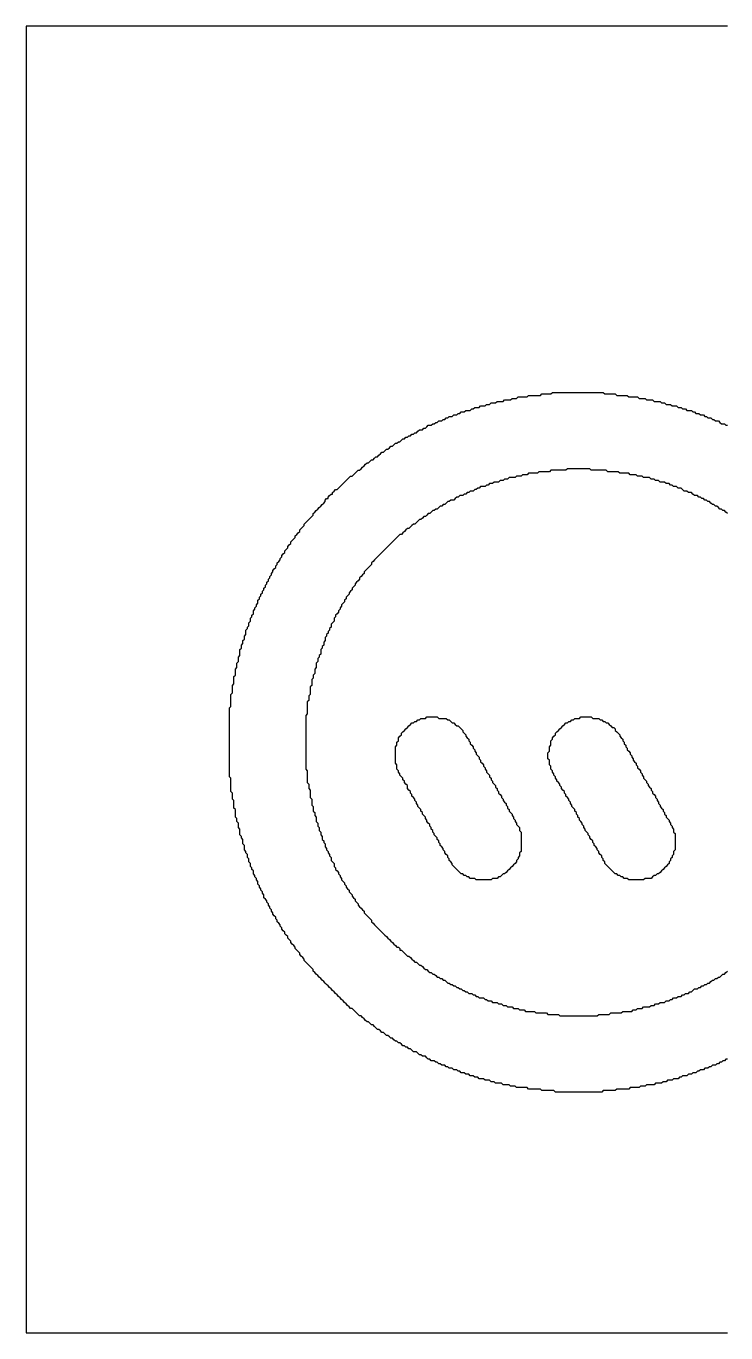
# Model space of a CAD drawing. Header units: metres. Extents: x 0 to 936, y -874 to 0.
# Drawn here: x 0 to 468, y -874 to 0 of the extents above; entities that cross this region are included whole.
import ezdxf

# ---------------------------------------------------------------- set-up
doc = ezdxf.new("R2010")
doc.units = ezdxf.units.M

msp = doc.modelspace()

# ---------------------------------------------------------------- linework, layer by layer
for points in [[(0, 0), (0, -1), (0, -2), (0, -3), (0, -4), (0, -5), (0, -6), (0, -7), (0, -8), (0, -9), (0, -10), (0, -11), (0, -12), (0, -13), (0, -14), (0, -15), (0, -16), (0, -17), (0, -18), (0, -19), (0, -20), (0, -21), (0, -22), (0, -23), (0, -24), (0, -25), (0, -26), (0, -27), (0, -28), (0, -29), (0, -30), (0, -31), (0, -32), (0, -33), (0, -34), (0, -35), (0, -36), (0, -37), (0, -38), (0, -39), (0, -40), (0, -41), (0, -42), (0, -43), (0, -44), (0, -45), (0, -46), (0, -47), (0, -48), (0, -49), (0, -50), (0, -51), (0, -52), (0, -53), (0, -54), (0, -55), (0, -56), (0, -57), (0, -58), (0, -59), (0, -60), (0, -61), (0, -62), (0, -63), (0, -64), (0, -65), (0, -66), (0, -67), (0, -68), (0, -69), (0, -70), (0, -71), (0, -72), (0, -73), (0, -74), (0, -75), (0, -76), (0, -77), (0, -78), (0, -79), (0, -80), (0, -81), (0, -82), (0, -83), (0, -84), (0, -85), (0, -86), (0, -87), (0, -88), (0, -89), (0, -90), (0, -91), (0, -92), (0, -93), (0, -94), (0, -95), (0, -96), (0, -97), (0, -98), (0, -99), (0, -100), (0, -101), (0, -102), (0, -103), (0, -104), (0, -105), (0, -106), (0, -107), (0, -108), (0, -109), (0, -110), (0, -111), (0, -112), (0, -113), (0, -114), (0, -115), (0, -116), (0, -117), (0, -118), (0, -119), (0, -120), (0, -121), (0, -122), (0, -123), (0, -124), (0, -125), (0, -126), (0, -127), (0, -128), (0, -129), (0, -130), (0, -131), (0, -132), (0, -133), (0, -134), (0, -135), (0, -136), (0, -137), (0, -138), (0, -139), (0, -140), (0, -141), (0, -142), (0, -143), (0, -144), (0, -145), (0, -146), (0, -147), (0, -148), (0, -149), (0, -150), (0, -151), (0, -152), (0, -153), (0, -154), (0, -155), (0, -156), (0, -157), (0, -158), (0, -159), (0, -160), (0, -161), (0, -162), (0, -163), (0, -164), (0, -165), (0, -166), (0, -167), (0, -168), (0, -169), (0, -170), (0, -171), (0, -172), (0, -173), (0, -174), (0, -175), (0, -176), (0, -177), (0, -178), (0, -179), (0, -180), (0, -181), (0, -182), (0, -183), (0, -184), (0, -185), (0, -186), (0, -187), (0, -188), (0, -189), (0, -190), (0, -191), (0, -192), (0, -193), (0, -194), (0, -195), (0, -196), (0, -197), (0, -198), (0, -199), (0, -200), (0, -201), (0, -202), (0, -203), (0, -204), (0, -205), (0, -206), (0, -207), (0, -208), (0, -209), (0, -210), (0, -211), (0, -212), (0, -213), (0, -214), (0, -215), (0, -216), (0, -217), (0, -218), (0, -219), (0, -220), (0, -221), (0, -222), (0, -223), (0, -224), (0, -225), (0, -226), (0, -227), (0, -228), (0, -229), (0, -230), (0, -231), (0, -232), (0, -233), (0, -234), (0, -235), (0, -236), (0, -237), (0, -238), (0, -239), (0, -240), (0, -241), (0, -242), (0, -243), (0, -244), (0, -245), (0, -246), (0, -247), (0, -248), (0, -249), (0, -250), (0, -251), (0, -252), (0, -253), (0, -254), (0, -255), (0, -256), (0, -257), (0, -258), (0, -259), (0, -260), (0, -261), (0, -262), (0, -263), (0, -264), (0, -265), (0, -266), (0, -267), (0, -268), (0, -269), (0, -270), (0, -271), (0, -272), (0, -273), (0, -274), (0, -275), (0, -276), (0, -277), (0, -278), (0, -279), (0, -280), (0, -281), (0, -282), (0, -283), (0, -284), (0, -285), (0, -286), (0, -287), (0, -288), (0, -289), (0, -290), (0, -291), (0, -292), (0, -293), (0, -294), (0, -295), (0, -296), (0, -297), (0, -298), (0, -299), (0, -300), (0, -301), (0, -302), (0, -303), (0, -304), (0, -305), (0, -306), (0, -307), (0, -308), (0, -309), (0, -310), (0, -311), (0, -312), (0, -313), (0, -314), (0, -315), (0, -316), (0, -317), (0, -318), (0, -319), (0, -320), (0, -321), (0, -322), (0, -323), (0, -324), (0, -325), (0, -326), (0, -327), (0, -328), (0, -329), (0, -330), (0, -331), (0, -332), (0, -333), (0, -334), (0, -335), (0, -336), (0, -337), (0, -338), (0, -339), (0, -340), (0, -341), (0, -342), (0, -343), (0, -344), (0, -345), (0, -346), (0, -347), (0, -348), (0, -349), (0, -350), (0, -351), (0, -352), (0, -353), (0, -354), (0, -355), (0, -356), (0, -357), (0, -358), (0, -359), (0, -360), (0, -361), (0, -362), (0, -363), (0, -364), (0, -365), (0, -366), (0, -367), (0, -368), (0, -369), (0, -370), (0, -371), (0, -372), (0, -373), (0, -374), (0, -375), (0, -376), (0, -377), (0, -378), (0, -379), (0, -380), (0, -381), (0, -382), (0, -383), (0, -384), (0, -385), (0, -386), (0, -387), (0, -388), (0, -389), (0, -390), (0, -391), (0, -392), (0, -393), (0, -394), (0, -395), (0, -396), (0, -397), (0, -398), (0, -399), (0, -400), (0, -401), (0, -402), (0, -403), (0, -404), (0, -405), (0, -406), (0, -407), (0, -408), (0, -409), (0, -410), (0, -411), (0, -412), (0, -413), (0, -414), (0, -415), (0, -416), (0, -417), (0, -418), (0, -419), (0, -420), (0, -421), (0, -422), (0, -423), (0, -424), (0, -425), (0, -426), (0, -427), (0, -428), (0, -429), (0, -430), (0, -431), (0, -432), (0, -433), (0, -434), (0, -435), (0, -436), (0, -437), (0, -438), (0, -439), (0, -440), (0, -441), (0, -442), (0, -443), (0, -444), (0, -445), (0, -446), (0, -447), (0, -448), (0, -449), (0, -450), (0, -451), (0, -452), (0, -453), (0, -454), (0, -455), (0, -456), (0, -457), (0, -458), (0, -459), (0, -460), (0, -461), (0, -462), (0, -463), (0, -464), (0, -465), (0, -466), (0, -467), (0, -468), (0, -469), (0, -470), (0, -471), (0, -472), (0, -473), (0, -474), (0, -475), (0, -476), (0, -477), (0, -478), (0, -479), (0, -480), (0, -481), (0, -482), (0, -483), (0, -484), (0, -485), (0, -486), (0, -487), (0, -488), (0, -489), (0, -490), (0, -491), (0, -492), (0, -493), (0, -494), (0, -495), (0, -496), (0, -497), (0, -498), (0, -499), (0, -500), (0, -501), (0, -502), (0, -503), (0, -504), (0, -505), (0, -506), (0, -507), (0, -508), (0, -509), (0, -510), (0, -511), (0, -512), (0, -513), (0, -514), (0, -515), (0, -516), (0, -517), (0, -518), (0, -519), (0, -520), (0, -521), (0, -522), (0, -523), (0, -524), (0, -525), (0, -526), (0, -527), (0, -528), (0, -529), (0, -530), (0, -531), (0, -532), (0, -533), (0, -534), (0, -535), (0, -536), (0, -537), (0, -538), (0, -539), (0, -540), (0, -541), (0, -542), (0, -543), (0, -544), (0, -545), (0, -546), (0, -547), (0, -548), (0, -549), (0, -550), (0, -551), (0, -552), (0, -553), (0, -554), (0, -555), (0, -556), (0, -557), (0, -558), (0, -559), (0, -560), (0, -561), (0, -562), (0, -563), (0, -564), (0, -565), (0, -566), (0, -567), (0, -568), (0, -569), (0, -570), (0, -571), (0, -572), (0, -573), (0, -574), (0, -575), (0, -576), (0, -577), (0, -578), (0, -579), (0, -580), (0, -581), (0, -582), (0, -583), (0, -584), (0, -585), (0, -586), (0, -587), (0, -588), (0, -589), (0, -590), (0, -591), (0, -592), (0, -593), (0, -594), (0, -595), (0, -596), (0, -597), (0, -598), (0, -599), (0, -600), (0, -601), (0, -602), (0, -603), (0, -604), (0, -605), (0, -606), (0, -607), (0, -608), (0, -609), (0, -610), (0, -611), (0, -612), (0, -613), (0, -614), (0, -615), (0, -616), (0, -617), (0, -618), (0, -619), (0, -620), (0, -621), (0, -622), (0, -623), (0, -624), (0, -625), (0, -626), (0, -627), (0, -628), (0, -629), (0, -630), (0, -631), (0, -632), (0, -633), (0, -634), (0, -635), (0, -636), (0, -637), (0, -638), (0, -639), (0, -640), (0, -641), (0, -642), (0, -643), (0, -644), (0, -645), (0, -646), (0, -647), (0, -648), (0, -649), (0, -650), (0, -651), (0, -652), (0, -653), (0, -654), (0, -655), (0, -656), (0, -657), (0, -658), (0, -659), (0, -660), (0, -661), (0, -662), (0, -663), (0, -664), (0, -665), (0, -666), (0, -667), (0, -668), (0, -669), (0, -670), (0, -671), (0, -672), (0, -673), (0, -674), (0, -675), (0, -676), (0, -677), (0, -678), (0, -679), (0, -680), (0, -681), (0, -682), (0, -683), (0, -684), (0, -685), (0, -686), (0, -687), (0, -688), (0, -689), (0, -690), (0, -691), (0, -692), (0, -693), (0, -694), (0, -695), (0, -696), (0, -697), (0, -698), (0, -699), (0, -700), (0, -701), (0, -702), (0, -703), (0, -704), (0, -705), (0, -706), (0, -707), (0, -708), (0, -709), (0, -710), (0, -711), (0, -712), (0, -713), (0, -714), (0, -715), (0, -716), (0, -717), (0, -718), (0, -719), (0, -720), (0, -721), (0, -722), (0, -723), (0, -724), (0, -725), (0, -726), (0, -727), (0, -728), (0, -729), (0, -730), (0, -731), (0, -732), (0, -733), (0, -734), (0, -735), (0, -736), (0, -737), (0, -738), (0, -739), (0, -740), (0, -741), (0, -742), (0, -743), (0, -744), (0, -745), (0, -746), (0, -747), (0, -748), (0, -749), (0, -750), (0, -751), (0, -752), (0, -753), (0, -754), (0, -755), (0, -756), (0, -757), (0, -758), (0, -759), (0, -760), (0, -761), (0, -762), (0, -763), (0, -764), (0, -765), (0, -766), (0, -767), (0, -768), (0, -769), (0, -770), (0, -771), (0, -772), (0, -773), (0, -774), (0, -775), (0, -776), (0, -777), (0, -778), (0, -779), (0, -780), (0, -781), (0, -782), (0, -783), (0, -784), (0, -785), (0, -786), (0, -787), (0, -788), (0, -789), (0, -790), (0, -791), (0, -792), (0, -793), (0, -794), (0, -795), (0, -796), (0, -797), (0, -798), (0, -799), (0, -800), (0, -801), (0, -802), (0, -803), (0, -804), (0, -805), (0, -806), (0, -807), (0, -808), (0, -809), (0, -810), (0, -811), (0, -812), (0, -813), (0, -814), (0, -815), (0, -816), (0, -817), (0, -818), (0, -819), (0, -820), (0, -821), (0, -822), (0, -823), (0, -824), (0, -825), (0, -826), (0, -827), (0, -828), (0, -829), (0, -830), (0, -831), (0, -832), (0, -833), (0, -834), (0, -835), (0, -836), (0, -837), (0, -838), (0, -839), (0, -840), (0, -841), (0, -842), (0, -843), (0, -844), (0, -845), (0, -846), (0, -847), (0, -848), (0, -849), (0, -850), (0, -851), (0, -852), (0, -853), (0, -854), (0, -855), (0, -856), (0, -857), (0, -858), (0, -859), (0, -860), (0, -861), (0, -862), (0, -863), (0, -864), (0, -865), (0, -866), (0, -867), (0, -868), (0, -869), (0, -870), (0, -871), (0, -872), (0, -873), (0, -874), (1, -874), (2, -874), (3, -874), (4, -874), (5, -874), (6, -874), (7, -874), (8, -874), (9, -874), (10, -874), (11, -874), (12, -874), (13, -874), (14, -874), (15, -874), (16, -874), (17, -874), (18, -874), (19, -874), (20, -874), (21, -874), (22, -874), (23, -874), (24, -874), (25, -874), (26, -874), (27, -874), (28, -874), (29, -874), (30, -874), (31, -874), (32, -874), (33, -874), (34, -874), (35, -874), (36, -874), (37, -874), (38, -874), (39, -874), (40, -874), (41, -874), (42, -874), (43, -874), (44, -874), (45, -874), (46, -874), (47, -874), (48, -874), (49, -874), (50, -874), (51, -874), (52, -874), (53, -874), (54, -874), (55, -874), (56, -874), (57, -874), (58, -874), (59, -874), (60, -874), (61, -874), (62, -874), (63, -874), (64, -874), (65, -874), (66, -874), (67, -874), (68, -874), (69, -874), (70, -874), (71, -874), (72, -874), (73, -874), (74, -874), (75, -874), (76, -874), (77, -874), (78, -874), (79, -874), (80, -874), (81, -874), (82, -874), (83, -874), (84, -874), (85, -874), (86, -874), (87, -874), (88, -874), (89, -874), (90, -874), (91, -874), (92, -874), (93, -874), (94, -874), (95, -874), (96, -874), (97, -874), (98, -874), (99, -874), (100, -874), (101, -874), (102, -874), (103, -874), (104, -874), (105, -874), (106, -874), (107, -874), (108, -874), (109, -874), (110, -874), (111, -874), (112, -874), (113, -874), (114, -874), (115, -874), (116, -874), (117, -874), (118, -874), (119, -874), (120, -874), (121, -874), (122, -874), (123, -874), (124, -874), (125, -874), (126, -874), (127, -874), (128, -874), (129, -874), (130, -874), (131, -874), (132, -874), (133, -874), (134, -874), (135, -874), (136, -874), (137, -874), (138, -874), (139, -874), (140, -874), (141, -874), (142, -874), (143, -874), (144, -874), (145, -874), (146, -874), (147, -874), (148, -874), (149, -874), (150, -874), (151, -874), (152, -874), (153, -874), (154, -874), (155, -874), (156, -874), (157, -874), (158, -874), (159, -874), (160, -874), (161, -874), (162, -874), (163, -874), (164, -874), (165, -874), (166, -874), (167, -874), (168, -874), (169, -874), (170, -874), (171, -874), (172, -874), (173, -874), (174, -874), (175, -874), (176, -874), (177, -874), (178, -874), (179, -874), (180, -874), (181, -874), (182, -874), (183, -874), (184, -874), (185, -874), (186, -874), (187, -874), (188, -874), (189, -874), (190, -874), (191, -874), (192, -874), (193, -874), (194, -874), (195, -874), (196, -874), (197, -874), (198, -874), (199, -874), (200, -874), (201, -874), (202, -874), (203, -874), (204, -874), (205, -874), (206, -874), (207, -874), (208, -874), (209, -874), (210, -874), (211, -874), (212, -874), (213, -874), (214, -874), (215, -874), (216, -874), (217, -874), (218, -874), (219, -874), (220, -874), (221, -874), (222, -874), (223, -874), (224, -874), (225, -874), (226, -874), (227, -874), (228, -874), (229, -874), (230, -874), (231, -874), (232, -874), (233, -874), (234, -874), (235, -874), (236, -874), (237, -874), (238, -874), (239, -874), (240, -874), (241, -874), (242, -874), (243, -874), (244, -874), (245, -874), (246, -874), (247, -874), (248, -874), (249, -874), (250, -874), (251, -874), (252, -874), (253, -874), (254, -874), (255, -874), (256, -874), (257, -874), (258, -874), (259, -874), (260, -874), (261, -874), (262, -874), (263, -874), (264, -874), (265, -874), (266, -874), (267, -874), (268, -874), (269, -874), (270, -874), (271, -874), (272, -874), (273, -874), (274, -874), (275, -874), (276, -874), (277, -874), (278, -874), (279, -874), (280, -874), (281, -874), (282, -874), (283, -874), (284, -874), (285, -874), (286, -874), (287, -874), (288, -874), (289, -874), (290, -874), (291, -874), (292, -874), (293, -874), (294, -874), (295, -874), (296, -874), (297, -874), (298, -874), (299, -874), (300, -874), (301, -874), (302, -874), (303, -874), (304, -874), (305, -874), (306, -874), (307, -874), (308, -874), (309, -874), (310, -874), (311, -874), (312, -874), (313, -874), (314, -874), (315, -874), (316, -874), (317, -874), (318, -874), (319, -874), (320, -874), (321, -874), (322, -874), (323, -874), (324, -874), (325, -874), (326, -874), (327, -874), (328, -874), (329, -874), (330, -874), (331, -874), (332, -874), (333, -874), (334, -874), (335, -874), (336, -874), (337, -874), (338, -874), (339, -874), (340, -874), (341, -874), (342, -874), (343, -874), (344, -874), (345, -874), (346, -874), (347, -874), (348, -874), (349, -874), (350, -874), (351, -874), (352, -874), (353, -874), (354, -874), (355, -874), (356, -874), (357, -874), (358, -874), (359, -874), (360, -874), (361, -874), (362, -874), (363, -874), (364, -874), (365, -874), (366, -874), (367, -874), (368, -874), (369, -874), (370, -874), (371, -874), (372, -874), (373, -874), (374, -874), (375, -874), (376, -874), (377, -874), (378, -874), (379, -874), (380, -874), (381, -874), (382, -874), (383, -874), (384, -874), (385, -874), (386, -874), (387, -874), (388, -874), (389, -874), (390, -874), (391, -874), (392, -874), (393, -874), (394, -874), (395, -874), (396, -874), (397, -874), (398, -874), (399, -874), (400, -874), (401, -874), (402, -874), (403, -874), (404, -874), (405, -874), (406, -874), (407, -874), (408, -874), (409, -874), (410, -874), (411, -874), (412, -874), (413, -874), (414, -874), (415, -874), (416, -874), (417, -874), (418, -874), (419, -874), (420, -874), (421, -874), (422, -874), (423, -874), (424, -874), (425, -874), (426, -874), (427, -874), (428, -874), (429, -874), (430, -874), (431, -874), (432, -874), (433, -874), (434, -874), (435, -874), (436, -874), (437, -874), (438, -874), (439, -874), (440, -874), (441, -874), (442, -874), (443, -874), (444, -874), (445, -874), (446, -874), (447, -874), (448, -874), (449, -874), (450, -874), (451, -874), (452, -874), (453, -874), (454, -874), (455, -874), (456, -874), (457, -874), (458, -874), (459, -874), (460, -874), (461, -874), (462, -874), (463, -874), (464, -874), (465, -874), (466, -874), (467, -874), (468, -874), (469, -874)], [(469, 0), (468, 0), (467, 0), (466, 0), (465, 0), (464, 0), (463, 0), (462, 0), (461, 0), (460, 0), (459, 0), (458, 0), (457, 0), (456, 0), (455, 0), (454, 0), (453, 0), (452, 0), (451, 0), (450, 0), (449, 0), (448, 0), (447, 0), (446, 0), (445, 0), (444, 0), (443, 0), (442, 0), (441, 0), (440, 0), (439, 0), (438, 0), (437, 0), (436, 0), (435, 0), (434, 0), (433, 0), (432, 0), (431, 0), (430, 0), (429, 0), (428, 0), (427, 0), (426, 0), (425, 0), (424, 0), (423, 0), (422, 0), (421, 0), (420, 0), (419, 0), (418, 0), (417, 0), (416, 0), (415, 0), (414, 0), (413, 0), (412, 0), (411, 0), (410, 0), (409, 0), (408, 0), (407, 0), (406, 0), (405, 0), (404, 0), (403, 0), (402, 0), (401, 0), (400, 0), (399, 0), (398, 0), (397, 0), (396, 0), (395, 0), (394, 0), (393, 0), (392, 0), (391, 0), (390, 0), (389, 0), (388, 0), (387, 0), (386, 0), (385, 0), (384, 0), (383, 0), (382, 0), (381, 0), (380, 0), (379, 0), (378, 0), (377, 0), (376, 0), (375, 0), (374, 0), (373, 0), (372, 0), (371, 0), (370, 0), (369, 0), (368, 0), (367, 0), (366, 0), (365, 0), (364, 0), (363, 0), (362, 0), (361, 0), (360, 0), (359, 0), (358, 0), (357, 0), (356, 0), (355, 0), (354, 0), (353, 0), (352, 0), (351, 0), (350, 0), (349, 0), (348, 0), (347, 0), (346, 0), (345, 0), (344, 0), (343, 0), (342, 0), (341, 0), (340, 0), (339, 0), (338, 0), (337, 0), (336, 0), (335, 0), (334, 0), (333, 0), (332, 0), (331, 0), (330, 0), (329, 0), (328, 0), (327, 0), (326, 0), (325, 0), (324, 0), (323, 0), (322, 0), (321, 0), (320, 0), (319, 0), (318, 0), (317, 0), (316, 0), (315, 0), (314, 0), (313, 0), (312, 0), (311, 0), (310, 0), (309, 0), (308, 0), (307, 0), (306, 0), (305, 0), (304, 0), (303, 0), (302, 0), (301, 0), (300, 0), (299, 0), (298, 0), (297, 0), (296, 0), (295, 0), (294, 0), (293, 0), (292, 0), (291, 0), (290, 0), (289, 0), (288, 0), (287, 0), (286, 0), (285, 0), (284, 0), (283, 0), (282, 0), (281, 0), (280, 0), (279, 0), (278, 0), (277, 0), (276, 0), (275, 0), (274, 0), (273, 0), (272, 0), (271, 0), (270, 0), (269, 0), (268, 0), (267, 0), (266, 0), (265, 0), (264, 0), (263, 0), (262, 0), (261, 0), (260, 0), (259, 0), (258, 0), (257, 0), (256, 0), (255, 0), (254, 0), (253, 0), (252, 0), (251, 0), (250, 0), (249, 0), (248, 0), (247, 0), (246, 0), (245, 0), (244, 0), (243, 0), (242, 0), (241, 0), (240, 0), (239, 0), (238, 0), (237, 0), (236, 0), (235, 0), (234, 0), (233, 0), (232, 0), (231, 0), (230, 0), (229, 0), (228, 0), (227, 0), (226, 0), (225, 0), (224, 0), (223, 0), (222, 0), (221, 0), (220, 0), (219, 0), (218, 0), (217, 0), (216, 0), (215, 0), (214, 0), (213, 0), (212, 0), (211, 0), (210, 0), (209, 0), (208, 0), (207, 0), (206, 0), (205, 0), (204, 0), (203, 0), (202, 0), (201, 0), (200, 0), (199, 0), (198, 0), (197, 0), (196, 0), (195, 0), (194, 0), (193, 0), (192, 0), (191, 0), (190, 0), (189, 0), (188, 0), (187, 0), (186, 0), (185, 0), (184, 0), (183, 0), (182, 0), (181, 0), (180, 0), (179, 0), (178, 0), (177, 0), (176, 0), (175, 0), (174, 0), (173, 0), (172, 0), (171, 0), (170, 0), (169, 0), (168, 0), (167, 0), (166, 0), (165, 0), (164, 0), (163, 0), (162, 0), (161, 0), (160, 0), (159, 0), (158, 0), (157, 0), (156, 0), (155, 0), (154, 0), (153, 0), (152, 0), (151, 0), (150, 0), (149, 0), (148, 0), (147, 0), (146, 0), (145, 0), (144, 0), (143, 0), (142, 0), (141, 0), (140, 0), (139, 0), (138, 0), (137, 0), (136, 0), (135, 0), (134, 0), (133, 0), (132, 0), (131, 0), (130, 0), (129, 0), (128, 0), (127, 0), (126, 0), (125, 0), (124, 0), (123, 0), (122, 0), (121, 0), (120, 0), (119, 0), (118, 0), (117, 0), (116, 0), (115, 0), (114, 0), (113, 0), (112, 0), (111, 0), (110, 0), (109, 0), (108, 0), (107, 0), (106, 0), (105, 0), (104, 0), (103, 0), (102, 0), (101, 0), (100, 0), (99, 0), (98, 0), (97, 0), (96, 0), (95, 0), (94, 0), (93, 0), (92, 0), (91, 0), (90, 0), (89, 0), (88, 0), (87, 0), (86, 0), (85, 0), (84, 0), (83, 0), (82, 0), (81, 0), (80, 0), (79, 0), (78, 0), (77, 0), (76, 0), (75, 0), (74, 0), (73, 0), (72, 0), (71, 0), (70, 0), (69, 0), (68, 0), (67, 0), (66, 0), (65, 0), (64, 0), (63, 0), (62, 0), (61, 0), (60, 0), (59, 0), (58, 0), (57, 0), (56, 0), (55, 0), (54, 0), (53, 0), (52, 0), (51, 0), (50, 0), (49, 0), (48, 0), (47, 0), (46, 0), (45, 0), (44, 0), (43, 0), (42, 0), (41, 0), (40, 0), (39, 0), (38, 0), (37, 0), (36, 0), (35, 0), (34, 0), (33, 0), (32, 0), (31, 0), (30, 0), (29, 0), (28, 0), (27, 0), (26, 0), (25, 0), (24, 0), (23, 0), (22, 0), (21, 0), (20, 0), (19, 0), (18, 0), (17, 0), (16, 0), (15, 0), (14, 0), (13, 0), (12, 0), (11, 0), (10, 0), (9, 0), (8, 0), (7, 0), (6, 0), (5, 0), (4, 0), (3, 0), (2, 0), (1, 0), (0, 0)], [(469, -691), (468, -691), (467, -692), (466, -692), (465, -693), (464, -693), (463, -694), (462, -694), (461, -695), (460, -695), (459, -695), (458, -696), (457, -696), (456, -697), (455, -697), (454, -697), (453, -698), (452, -698), (451, -698), (450, -699), (449, -699), (448, -700), (447, -700), (446, -700), (445, -701), (444, -701), (443, -701), (442, -702), (441, -702), (440, -702), (439, -702), (438, -703), (437, -703), (436, -704), (435, -704), (434, -704), (433, -704), (432, -705), (431, -705), (430, -705), (429, -705), (428, -706), (427, -706), (426, -706), (425, -707), (424, -707), (423, -707), (422, -707), (421, -707), (420, -708), (419, -708), (418, -708), (417, -708), (416, -708), (415, -708), (414, -709), (413, -709), (412, -709), (411, -709), (410, -710), (409, -710), (408, -710), (407, -710), (406, -710), (405, -710), (404, -710), (403, -711), (402, -711), (401, -711), (400, -711), (399, -711), (398, -711), (397, -711), (396, -711), (395, -711), (394, -712), (393, -712), (392, -712), (391, -712), (390, -712), (389, -712), (388, -712), (387, -712), (386, -712), (385, -713), (384, -713), (383, -713), (382, -713), (381, -713), (380, -713), (379, -713), (378, -713), (377, -713), (376, -713), (375, -713), (374, -713), (373, -713), (372, -713), (371, -713), (370, -713), (369, -713), (368, -713), (367, -713), (366, -713), (365, -713), (364, -713), (363, -713), (362, -713), (361, -713), (360, -713), (359, -713), (358, -713), (357, -713), (356, -713), (355, -713), (354, -713), (353, -712), (352, -712), (351, -712), (350, -712), (349, -712), (348, -712), (347, -712), (346, -712), (345, -712), (344, -711), (343, -711), (342, -711), (341, -711), (340, -711), (339, -711), (338, -711), (337, -711), (336, -711), (335, -710), (334, -710), (333, -710), (332, -710), (331, -710), (330, -710), (329, -710), (328, -710), (327, -709), (326, -709), (325, -709), (324, -709), (323, -708), (322, -708), (321, -708), (320, -708), (319, -708), (318, -707), (317, -707), (316, -707), (315, -707), (314, -707), (313, -706), (312, -706), (311, -706), (310, -705), (309, -705), (308, -705), (307, -705), (306, -704), (305, -704), (304, -704), (303, -704), (302, -703), (301, -703), (300, -703), (299, -702), (298, -702), (297, -702), (296, -701), (295, -701), (294, -701), (293, -700), (292, -700), (291, -700), (290, -699), (289, -699), (288, -698), (287, -698), (286, -698), (285, -697), (284, -697), (283, -697), (282, -696), (281, -696), (280, -695), (279, -695), (278, -695), (277, -694), (276, -694), (275, -693), (274, -693), (273, -692), (272, -692), (271, -692), (270, -691), (269, -691), (268, -690), (267, -689), (266, -689), (265, -689), (264, -688), (263, -688), (262, -687), (261, -686), (260, -686), (259, -686), (258, -685), (257, -684), (256, -684), (255, -683), (254, -683), (253, -682), (252, -682), (251, -681), (250, -680), (249, -680), (248, -679), (247, -679), (246, -678), (245, -677), (244, -677), (243, -676), (242, -675), (241, -675), (240, -674), (239, -673), (238, -673), (237, -672), (236, -671), (235, -671), (234, -670), (233, -669), (232, -668), (231, -668), (230, -667), (229, -666), (228, -666), (227, -665), (226, -664), (225, -663), (224, -662), (223, -662), (222, -661), (221, -660), (220, -659), (219, -658), (218, -657), (217, -657), (216, -656), (215, -655), (214, -654), (213, -653), (212, -652), (211, -651), (210, -650), (209, -649), (208, -648), (207, -647), (206, -646), (205, -645), (204, -644), (203, -643), (202, -642), (201, -641), (200, -640), (199, -639), (198, -638), (197, -637), (196, -636), (195, -635), (194, -634), (193, -633), (192, -632), (192, -631), (191, -630), (190, -629), (189, -628), (188, -627), (187, -626), (186, -625), (186, -624), (185, -623), (184, -622), (183, -621), (183, -620), (182, -619), (181, -618), (180, -617), (180, -616), (179, -615), (178, -614), (177, -613), (177, -612), (176, -611), (175, -610), (175, -609), (174, -608), (173, -607), (173, -606), (172, -605), (171, -604), (171, -603), (170, -602), (170, -601), (169, -600), (168, -599), (168, -598), (167, -597), (167, -596), (166, -595), (165, -594), (165, -593), (164, -592), (164, -591), (163, -590), (163, -589), (162, -588), (162, -587), (161, -586), (161, -585), (160, -584), (159, -583), (159, -582), (159, -581), (158, -580), (158, -579), (157, -578), (157, -577), (156, -576), (156, -575), (155, -574), (155, -573), (155, -572), (154, -571), (154, -570), (153, -569), (153, -568), (152, -567), (152, -566), (152, -565), (151, -564), (151, -563), (150, -562), (150, -561), (150, -560), (149, -559), (149, -558), (149, -557), (148, -556), (148, -555), (148, -554), (147, -553), (147, -552), (146, -551), (146, -550), (146, -549), (146, -548), (145, -547), (145, -546), (145, -545), (145, -544), (144, -543), (144, -542), (143, -541), (143, -540), (143, -539), (143, -538), (143, -537), (142, -536), (142, -535), (142, -534), (142, -533), (141, -532), (141, -531), (141, -530), (140, -529), (140, -528), (140, -527), (140, -526), (140, -525), (140, -524), (139, -523), (139, -522), (139, -521), (139, -520), (139, -519), (139, -518), (138, -517), (138, -516), (138, -515), (138, -514), (138, -513), (137, -512), (137, -511), (137, -510), (137, -509), (137, -508), (137, -507), (137, -506), (137, -505), (137, -504), (137, -503), (136, -502), (136, -501), (136, -500), (136, -499), (136, -498), (136, -497), (136, -496), (136, -495), (136, -494), (136, -493), (136, -492), (136, -491), (136, -490), (136, -489), (136, -488), (136, -487), (136, -486), (136, -485), (136, -484), (136, -483), (136, -482), (136, -481), (136, -480), (136, -479), (136, -478), (136, -477), (136, -476), (136, -475), (136, -474), (136, -473), (136, -472), (136, -471), (136, -470), (136, -469), (136, -468), (136, -467), (136, -466), (136, -465), (136, -464), (136, -463), (136, -462), (136, -461), (136, -460), (136, -459), (136, -458), (136, -457), (136, -456), (137, -455), (137, -454), (137, -453), (137, -452), (137, -451), (137, -450), (137, -449), (137, -448), (137, -447), (138, -446), (138, -445), (138, -444), (138, -443), (138, -442), (138, -441), (139, -440), (139, -439), (139, -438), (139, -437), (139, -436), (139, -435), (140, -434), (140, -433), (140, -432), (140, -431), (140, -430), (141, -429), (141, -428), (141, -427), (141, -426), (142, -425), (142, -424), (142, -423), (142, -422), (143, -421), (143, -420), (143, -419), (143, -418), (143, -417), (144, -416), (144, -415), (144, -414), (145, -413), (145, -412), (145, -411), (146, -410), (146, -409), (146, -408), (147, -407), (147, -406), (147, -405), (147, -404), (148, -403), (148, -402), (149, -401), (149, -400), (149, -399), (150, -398), (150, -397), (150, -396), (151, -395), (151, -394), (152, -393), (152, -392), (152, -391), (153, -390), (153, -389), (154, -388), (154, -387), (155, -386), (155, -385), (155, -384), (156, -383), (156, -382), (157, -381), (157, -380), (158, -379), (158, -378), (159, -377), (159, -376), (160, -375), (160, -374), (161, -373), (161, -372), (162, -371), (162, -370), (163, -369), (163, -368), (164, -367), (164, -366), (165, -365), (165, -364), (166, -363), (167, -362), (167, -361), (168, -360), (168, -359), (169, -358), (170, -357), (170, -356), (171, -355), (171, -354), (172, -353), (173, -352), (173, -351), (174, -350), (175, -349), (175, -348), (176, -347), (177, -346), (177, -345), (178, -344), (179, -343), (180, -342), (180, -341), (181, -340), (182, -339), (183, -338), (183, -337), (184, -336), (185, -335), (186, -334), (186, -333), (187, -332), (188, -331), (189, -330), (190, -329), (191, -328), (192, -327), (192, -326), (193, -325), (194, -324), (195, -323), (196, -322), (197, -321), (198, -320), (199, -319), (200, -318), (200, -317), (201, -316), (202, -316), (202, -315), (203, -314), (204, -313), (205, -313), (205, -312), (206, -311), (207, -310), (208, -310), (209, -309), (210, -308), (211, -307), (212, -306), (213, -305), (214, -304), (215, -303), (216, -302), (217, -301), (218, -301), (219, -300), (220, -299), (221, -298), (222, -297), (223, -297), (224, -296), (225, -295), (226, -294), (227, -293), (228, -292), (229, -292), (230, -291), (231, -290), (232, -290), (233, -289), (234, -288), (235, -288), (236, -287), (237, -286), (238, -285), (239, -285), (240, -284), (241, -283), (242, -283), (243, -282), (244, -281), (245, -281), (246, -280), (247, -279), (248, -279), (249, -278), (250, -278), (251, -277), (252, -276), (253, -276), (254, -275), (255, -275), (256, -274), (257, -274), (258, -273), (259, -273), (260, -272), (261, -272), (262, -271), (263, -270), (264, -270), (265, -270), (266, -269), (267, -269), (268, -268), (269, -267), (270, -267), (271, -267), (272, -266), (273, -266), (274, -265), (275, -265), (276, -264), (277, -264), (278, -264), (279, -263), (280, -263), (281, -262), (282, -262), (283, -261), (284, -261), (285, -261), (286, -260), (287, -260), (288, -260), (289, -259), (290, -259), (291, -258), (292, -258), (293, -258), (294, -257), (295, -257), (296, -257), (297, -257), (298, -256), (299, -256), (300, -255), (301, -255), (302, -255), (303, -255), (304, -254), (305, -254), (306, -254), (307, -254), (308, -253), (309, -253), (310, -253), (311, -252), (312, -252), (313, -252), (314, -252), (315, -251), (316, -251), (317, -251), (318, -251), (319, -251), (320, -250), (321, -250), (322, -250), (323, -250), (324, -250), (325, -249), (326, -249), (327, -249), (328, -249), (329, -248), (330, -248), (331, -248), (332, -248), (333, -248), (334, -248), (335, -248), (336, -247), (337, -247), (338, -247), (339, -247), (340, -247), (341, -247), (342, -247), (343, -247), (344, -247), (345, -246), (346, -246), (347, -246), (348, -246), (349, -246), (350, -246), (351, -246), (352, -245), (353, -245), (354, -245), (355, -245), (356, -245), (357, -245), (358, -245), (359, -245), (360, -245), (361, -245), (362, -245), (363, -245), (364, -245), (365, -245), (366, -245), (367, -245), (368, -245), (369, -245), (370, -245), (371, -245), (372, -245), (373, -245), (374, -245), (375, -245), (376, -245), (377, -245), (378, -245), (379, -245), (380, -245), (381, -245), (382, -245), (383, -245), (384, -245), (385, -245), (386, -245), (387, -246), (388, -246), (389, -246), (390, -246), (391, -246), (392, -246), (393, -246), (394, -246), (395, -247), (396, -247), (397, -247), (398, -247), (399, -247), (400, -247), (401, -247), (402, -247), (403, -248), (404, -248), (405, -248), (406, -248), (407, -248), (408, -248), (409, -248), (410, -249), (411, -249), (412, -249), (413, -249), (414, -249), (415, -250), (416, -250), (417, -250), (418, -250), (419, -250), (420, -251), (421, -251), (422, -251), (423, -251), (424, -251), (425, -252), (426, -252), (427, -252), (428, -253), (429, -253), (430, -253), (431, -253), (432, -254), (433, -254), (434, -254), (435, -254), (436, -255), (437, -255), (438, -255), (439, -256), (440, -256), (441, -256), (442, -257), (443, -257), (444, -257), (445, -257), (446, -258), (447, -258), (448, -259), (449, -259), (450, -259), (451, -260), (452, -260), (453, -260), (454, -261), (455, -261), (456, -262), (457, -262), (458, -262), (459, -263), (460, -263), (461, -264), (462, -264), (463, -264), (464, -265), (465, -266), (466, -266), (467, -266), (468, -267), (469, -267)], [(469, -326), (468, -325), (467, -324), (466, -324), (465, -323), (464, -323), (463, -322), (462, -321), (461, -321), (460, -320), (459, -320), (458, -319), (457, -318), (456, -318), (455, -317), (454, -317), (453, -316), (452, -316), (451, -315), (450, -315), (449, -314), (448, -314), (447, -314), (446, -313), (445, -312), (444, -312), (443, -312), (442, -311), (441, -311), (440, -311), (439, -310), (438, -309), (437, -309), (436, -309), (435, -308), (434, -308), (433, -308), (432, -307), (431, -307), (430, -306), (429, -306), (428, -306), (427, -305), (426, -305), (425, -305), (424, -305), (423, -304), (422, -304), (421, -304), (420, -303), (419, -303), (418, -303), (417, -302), (416, -302), (415, -302), (414, -302), (413, -302), (412, -301), (411, -301), (410, -301), (409, -301), (408, -300), (407, -300), (406, -300), (405, -300), (404, -300), (403, -299), (402, -299), (401, -299), (400, -299), (399, -299), (398, -299), (397, -299), (396, -298), (395, -298), (394, -298), (393, -298), (392, -298), (391, -298), (390, -298), (389, -298), (388, -297), (387, -297), (386, -297), (385, -297), (384, -297), (383, -297), (382, -297), (381, -297), (380, -297), (379, -297), (378, -297), (377, -296), (376, -296), (375, -296), (374, -296), (373, -296), (372, -296), (371, -296), (370, -296), (369, -296), (368, -296), (367, -296), (366, -296), (365, -296), (364, -296), (363, -296), (362, -296), (361, -297), (360, -297), (359, -297), (358, -297), (357, -297), (356, -297), (355, -297), (354, -297), (353, -297), (352, -297), (351, -297), (350, -298), (349, -298), (348, -298), (347, -298), (346, -298), (345, -298), (344, -298), (343, -298), (342, -299), (341, -299), (340, -299), (339, -299), (338, -299), (337, -299), (336, -299), (335, -300), (334, -300), (333, -300), (332, -300), (331, -301), (330, -301), (329, -301), (328, -301), (327, -302), (326, -302), (325, -302), (324, -302), (323, -302), (322, -303), (321, -303), (320, -303), (319, -304), (318, -304), (317, -304), (316, -305), (315, -305), (314, -305), (313, -305), (312, -306), (311, -306), (310, -306), (309, -307), (308, -307), (307, -308), (306, -308), (305, -308), (304, -308), (303, -309), (302, -309), (301, -310), (300, -310), (299, -311), (298, -311), (297, -311), (296, -312), (295, -312), (294, -313), (293, -313), (292, -314), (291, -314), (290, -314), (289, -315), (288, -315), (287, -316), (286, -317), (285, -317), (284, -317), (283, -318), (282, -318), (281, -319), (280, -320), (279, -320), (278, -321), (277, -321), (276, -322), (275, -323), (274, -323), (273, -324), (272, -324), (271, -325), (270, -326), (269, -326), (268, -327), (267, -328), (266, -328), (265, -329), (264, -330), (263, -330), (262, -331), (261, -332), (260, -333), (259, -333), (258, -334), (257, -335), (256, -336), (255, -336), (254, -337), (253, -338), (252, -339), (251, -340), (250, -340), (249, -341), (248, -342), (247, -343), (246, -344), (245, -345), (244, -346), (243, -347), (242, -348), (241, -349), (240, -350), (239, -351), (238, -352), (237, -353), (236, -354), (235, -355), (234, -356), (233, -357), (232, -358), (231, -359), (231, -360), (230, -361), (229, -362), (228, -363), (227, -364), (226, -365), (226, -366), (225, -367), (224, -368), (223, -369), (223, -370), (222, -371), (221, -372), (220, -373), (220, -374), (219, -375), (218, -376), (218, -377), (217, -378), (216, -379), (216, -380), (215, -381), (214, -382), (214, -383), (213, -384), (213, -385), (212, -386), (211, -387), (211, -388), (210, -389), (210, -390), (209, -391), (209, -392), (208, -393), (207, -394), (207, -395), (206, -396), (206, -397), (206, -398), (205, -399), (204, -400), (204, -401), (204, -402), (203, -403), (203, -404), (202, -405), (202, -406), (201, -407), (201, -408), (200, -409), (200, -410), (200, -411), (199, -412), (199, -413), (199, -414), (198, -415), (198, -416), (197, -417), (197, -418), (197, -419), (197, -420), (196, -421), (196, -422), (195, -423), (195, -424), (195, -425), (194, -426), (194, -427), (194, -428), (194, -429), (193, -430), (193, -431), (193, -432), (193, -433), (192, -434), (192, -435), (192, -436), (191, -437), (191, -438), (191, -439), (191, -440), (191, -441), (190, -442), (190, -443), (190, -444), (190, -445), (190, -446), (190, -447), (189, -448), (189, -449), (189, -450), (189, -451), (188, -452), (188, -453), (188, -454), (188, -455), (188, -456), (188, -457), (188, -458), (188, -459), (188, -460), (187, -461), (187, -462), (187, -463), (187, -464), (187, -465), (187, -466), (187, -467), (187, -468), (187, -469), (187, -470), (187, -471), (187, -472), (187, -473), (187, -474), (187, -475), (187, -476), (187, -477), (187, -478), (187, -479), (187, -480), (187, -481), (187, -482), (187, -483), (187, -484), (187, -485), (187, -486), (187, -487), (187, -488), (187, -489), (187, -490), (187, -491), (187, -492), (187, -493), (187, -494), (187, -495), (187, -496), (187, -497), (188, -498), (188, -499), (188, -500), (188, -501), (188, -502), (188, -503), (188, -504), (188, -505), (188, -506), (189, -507), (189, -508), (189, -509), (189, -510), (190, -511), (190, -512), (190, -513), (190, -514), (190, -515), (190, -516), (191, -517), (191, -518), (191, -519), (191, -520), (191, -521), (192, -522), (192, -523), (192, -524), (192, -525), (193, -526), (193, -527), (193, -528), (194, -529), (194, -530), (194, -531), (194, -532), (195, -533), (195, -534), (195, -535), (196, -536), (196, -537), (196, -538), (197, -539), (197, -540), (197, -541), (198, -542), (198, -543), (198, -544), (199, -545), (199, -546), (200, -547), (200, -548), (200, -549), (201, -550), (201, -551), (202, -552), (202, -553), (203, -554), (203, -555), (204, -556), (204, -557), (204, -558), (205, -559), (206, -560), (206, -561), (206, -562), (207, -563), (207, -564), (208, -565), (209, -566), (209, -567), (210, -568), (210, -569), (211, -570), (211, -571), (212, -572), (213, -573), (213, -574), (214, -575), (214, -576), (215, -577), (216, -578), (216, -579), (217, -580), (218, -581), (218, -582), (219, -583), (220, -584), (220, -585), (221, -586), (222, -587), (222, -588), (223, -589), (224, -590), (225, -591), (226, -592), (226, -593), (227, -594), (228, -595), (229, -596), (230, -597), (231, -598), (231, -599), (232, -600), (233, -601), (234, -602), (235, -603), (236, -604), (237, -605), (238, -606), (239, -607), (240, -608), (241, -609), (242, -610), (243, -611), (244, -612), (245, -613), (246, -614), (247, -615), (248, -616), (249, -616), (250, -617), (250, -618), (251, -618), (252, -619), (253, -620), (254, -621), (255, -622), (256, -622), (257, -623), (258, -624), (259, -625), (260, -626), (261, -626), (262, -627), (263, -628), (264, -628), (265, -629), (266, -630), (267, -631), (268, -631), (269, -632), (270, -633), (271, -633), (272, -634), (273, -634), (274, -635), (275, -636), (276, -636), (277, -637), (278, -637), (279, -638), (280, -638), (281, -639), (282, -640), (283, -640), (284, -641), (285, -641), (286, -642), (287, -642), (288, -643), (289, -643), (290, -644), (291, -644), (292, -645), (293, -645), (294, -646), (295, -646), (296, -647), (297, -647), (298, -647), (299, -648), (300, -648), (301, -649), (302, -649), (303, -650), (304, -650), (305, -650), (306, -650), (307, -651), (308, -651), (309, -652), (310, -652), (311, -652), (312, -653), (313, -653), (314, -653), (315, -653), (316, -654), (317, -654), (318, -654), (319, -655), (320, -655), (321, -655), (322, -656), (323, -656), (324, -656), (325, -656), (326, -657), (327, -657), (328, -657), (329, -657), (330, -658), (331, -658), (332, -658), (333, -658), (334, -659), (335, -659), (336, -659), (337, -659), (338, -659), (339, -659), (340, -659), (341, -660), (342, -660), (343, -660), (344, -660), (345, -660), (346, -660), (347, -660), (348, -660), (349, -661), (350, -661), (351, -661), (352, -661), (353, -661), (354, -661), (355, -661), (356, -661), (357, -662), (358, -662), (359, -662), (360, -662), (361, -662), (362, -662), (363, -662), (364, -662), (365, -662), (366, -662), (367, -662), (368, -662), (369, -662), (370, -662), (371, -662), (372, -662), (373, -662), (374, -662), (375, -662), (376, -662), (377, -662), (378, -662), (379, -662), (380, -662), (381, -662), (382, -662), (383, -661), (384, -661), (385, -661), (386, -661), (387, -661), (388, -661), (389, -661), (390, -661), (391, -660), (392, -660), (393, -660), (394, -660), (395, -660), (396, -660), (397, -660), (398, -660), (399, -659), (400, -659), (401, -659), (402, -659), (403, -659), (404, -659), (405, -659), (406, -658), (407, -658), (408, -658), (409, -657), (410, -657), (411, -657), (412, -657), (413, -656), (414, -656), (415, -656), (416, -656), (417, -656), (418, -655), (419, -655), (420, -655), (421, -654), (422, -654), (423, -654), (424, -653), (425, -653), (426, -653), (427, -653), (428, -652), (429, -652), (430, -652), (431, -651), (432, -651), (433, -650), (434, -650), (435, -650), (436, -649), (437, -649), (438, -649), (439, -648), (440, -648), (441, -647), (442, -647), (443, -647), (444, -646), (445, -646), (446, -645), (447, -644), (448, -644), (449, -644), (450, -643), (451, -643), (452, -642), (453, -642), (454, -641), (455, -641), (456, -640), (457, -640), (458, -639), (459, -638), (460, -638), (461, -637), (462, -637), (463, -636), (464, -636), (465, -635), (466, -634), (467, -634), (468, -633), (469, -632)], [(267, -463), (268, -462), (269, -462), (270, -462), (271, -462), (272, -462), (273, -462), (274, -462), (275, -462), (276, -463), (277, -463), (278, -463), (279, -463), (280, -463), (281, -463), (282, -464), (283, -464), (284, -465), (285, -466), (286, -466), (287, -467), (288, -468), (289, -468), (290, -469), (291, -470), (292, -471), (292, -472), (293, -473), (294, -474), (294, -475), (295, -476), (296, -477), (296, -478), (297, -479), (297, -480), (298, -481), (299, -482), (299, -483), (300, -484), (300, -485), (301, -486), (301, -487), (302, -488), (303, -489), (303, -490), (304, -491), (304, -492), (305, -493), (306, -494), (306, -495), (307, -496), (307, -497), (308, -498), (308, -499), (309, -500), (310, -501), (310, -502), (311, -503), (311, -504), (312, -505), (312, -506), (313, -507), (314, -508), (314, -509), (315, -510), (315, -511), (316, -512), (316, -513), (317, -514), (318, -515), (318, -516), (319, -517), (319, -518), (320, -519), (321, -520), (321, -521), (322, -522), (322, -523), (323, -524), (323, -525), (324, -526), (325, -527), (325, -528), (326, -529), (326, -530), (327, -531), (327, -532), (328, -533), (328, -534), (329, -535), (330, -536), (330, -537), (330, -538), (331, -539), (331, -540), (331, -541), (331, -542), (331, -543), (331, -544), (331, -545), (331, -546), (331, -547), (331, -548), (331, -549), (331, -550), (331, -551), (331, -552), (330, -553), (330, -554), (330, -555), (329, -556), (329, -557), (328, -558), (328, -559), (327, -560), (326, -561), (325, -562), (324, -563), (323, -564), (322, -565), (321, -566), (320, -567), (319, -567), (318, -568), (317, -569), (316, -569), (315, -570), (314, -570), (313, -570), (312, -570), (311, -571), (310, -571), (309, -571), (308, -571), (307, -571), (306, -571), (305, -571), (304, -571), (303, -571), (302, -571), (301, -571), (300, -570), (299, -570), (298, -570), (297, -570), (296, -569), (295, -569), (294, -568), (293, -568), (292, -567), (291, -567), (290, -566), (289, -565), (288, -564), (287, -563), (286, -562), (285, -561), (285, -560), (284, -559), (283, -558), (283, -557), (282, -556), (282, -555), (281, -554), (280, -553), (280, -552), (279, -551), (279, -550), (278, -549), (277, -548), (277, -547), (276, -546), (276, -545), (275, -544), (275, -543), (274, -542), (273, -541), (273, -540), (272, -539), (272, -538), (271, -537), (271, -536), (270, -535), (270, -534), (269, -533), (268, -532), (268, -531), (267, -530), (267, -529), (266, -528), (265, -527), (265, -526), (264, -525), (264, -524), (263, -523), (262, -522), (262, -521), (261, -520), (261, -519), (260, -518), (260, -517), (259, -516), (258, -515), (258, -514), (257, -513), (257, -512), (256, -511), (255, -510), (255, -509), (255, -508), (254, -507), (253, -506), (253, -505), (252, -504), (252, -503), (251, -502), (250, -501), (250, -500), (249, -499), (249, -498), (248, -497), (248, -496), (248, -495), (248, -494), (247, -493), (247, -492), (247, -491), (247, -490), (247, -489), (247, -488), (247, -487), (247, -486), (247, -485), (247, -484), (247, -483), (247, -482), (248, -481), (248, -480), (248, -479), (249, -478), (249, -477), (249, -476), (250, -475), (251, -474), (251, -473), (252, -472), (253, -471), (254, -470), (255, -469), (256, -468), (257, -467), (258, -466), (259, -466), (260, -465), (261, -465), (262, -464), (263, -464), (264, -463), (265, -463), (266, -463), (267, -463)], [(370, -463), (371, -462), (372, -462), (373, -462), (374, -462), (375, -462), (376, -462), (377, -462), (378, -462), (379, -463), (380, -463), (381, -463), (382, -463), (383, -463), (384, -464), (385, -464), (386, -465), (387, -465), (388, -466), (389, -466), (390, -467), (391, -468), (392, -469), (393, -469), (394, -470), (394, -471), (395, -472), (396, -473), (397, -474), (397, -475), (398, -476), (399, -477), (399, -478), (400, -479), (400, -480), (401, -481), (401, -482), (402, -483), (402, -484), (403, -485), (404, -486), (404, -487), (405, -488), (405, -489), (406, -490), (406, -491), (407, -492), (408, -493), (408, -494), (409, -495), (409, -496), (410, -497), (411, -498), (411, -499), (412, -500), (412, -501), (413, -502), (413, -503), (414, -504), (415, -505), (415, -506), (416, -507), (416, -508), (417, -509), (418, -510), (418, -511), (419, -512), (419, -513), (420, -514), (421, -515), (421, -516), (422, -517), (422, -518), (423, -519), (423, -520), (424, -521), (424, -522), (425, -523), (426, -524), (426, -525), (427, -526), (427, -527), (428, -528), (428, -529), (429, -530), (430, -531), (430, -532), (431, -533), (431, -534), (432, -535), (432, -536), (433, -537), (433, -538), (433, -539), (434, -540), (434, -541), (434, -542), (434, -543), (434, -544), (434, -545), (434, -546), (434, -547), (434, -548), (434, -549), (434, -550), (434, -551), (433, -552), (433, -553), (433, -554), (432, -555), (432, -556), (431, -557), (431, -558), (430, -559), (430, -560), (429, -561), (428, -562), (427, -563), (426, -564), (425, -565), (424, -566), (423, -567), (422, -567), (421, -568), (420, -568), (419, -569), (418, -570), (417, -570), (416, -570), (415, -570), (414, -570), (413, -571), (412, -571), (411, -571), (410, -571), (409, -571), (408, -571), (407, -571), (406, -571), (405, -571), (404, -571), (403, -571), (402, -570), (401, -570), (400, -570), (399, -569), (398, -569), (397, -568), (396, -568), (395, -567), (394, -567), (393, -566), (392, -565), (391, -564), (390, -563), (389, -562), (388, -561), (387, -560), (387, -559), (386, -558), (386, -557), (385, -556), (385, -555), (384, -554), (383, -553), (383, -552), (382, -551), (382, -550), (381, -549), (380, -548), (380, -547), (379, -546), (379, -545), (378, -544), (377, -543), (377, -542), (376, -541), (376, -540), (375, -539), (374, -538), (374, -537), (373, -536), (373, -535), (372, -534), (372, -533), (371, -532), (370, -531), (370, -530), (369, -529), (369, -528), (368, -527), (368, -526), (367, -525), (367, -524), (366, -523), (365, -522), (365, -521), (364, -520), (364, -519), (363, -518), (363, -517), (362, -516), (361, -515), (361, -514), (360, -513), (360, -512), (359, -511), (358, -510), (358, -509), (357, -508), (357, -507), (356, -506), (355, -505), (355, -504), (354, -503), (354, -502), (353, -501), (353, -500), (352, -499), (352, -498), (351, -497), (351, -496), (351, -495), (350, -494), (350, -493), (350, -492), (350, -491), (349, -490), (349, -489), (349, -488), (349, -487), (349, -486), (350, -485), (350, -484), (350, -483), (350, -482), (351, -481), (351, -480), (351, -479), (351, -478), (352, -477), (352, -476), (353, -475), (354, -474), (354, -473), (355, -472), (356, -471), (357, -470), (358, -469), (359, -468), (360, -467), (361, -466), (362, -466), (363, -465), (364, -465), (365, -464), (366, -464), (367, -463), (368, -463), (369, -463), (370, -463)]]:
    msp.add_lwpolyline(points)

doc.saveas('drawing.dxf')
